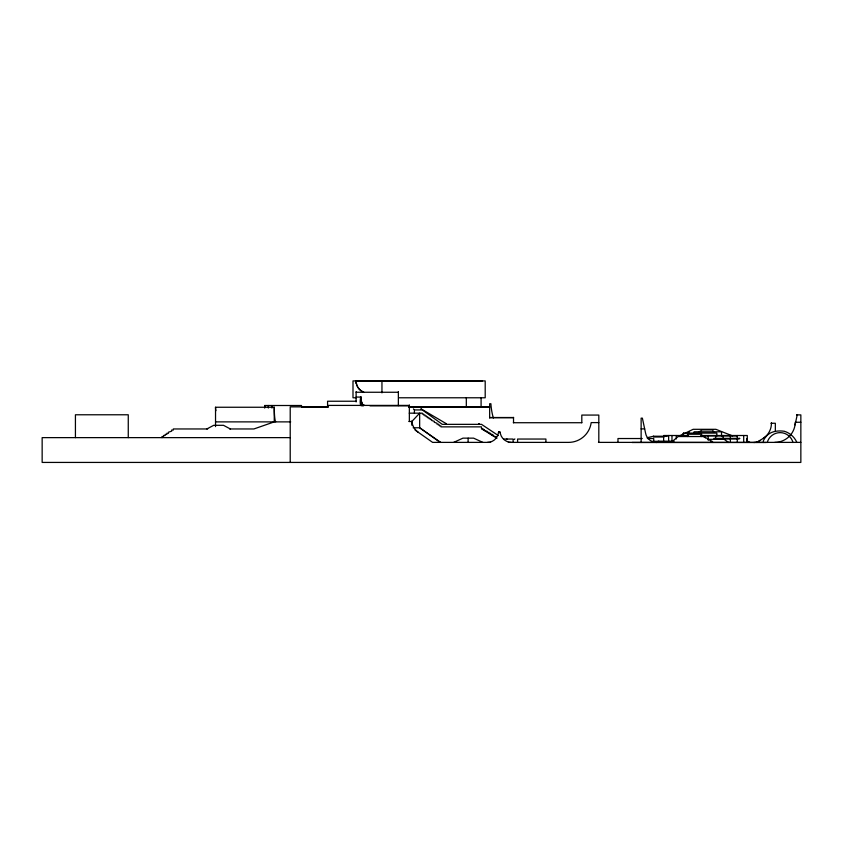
<?xml version="1.0" encoding="UTF-8"?>
<svg xmlns="http://www.w3.org/2000/svg" width="843" height="843" viewBox="0 0 843 843"><rect width="100%" height="100%" fill="white"/><g stroke="black" fill="none" stroke-linecap="round" stroke-linejoin="round"><path stroke-width="1.26" d="M468.055 442.385L468.171 438.149M271.857 407.527L271.952 405.504L271.952 408.023M264.597 407.527L264.723 405.504L301.573 405.504M774.77 442.385A20.506 20.506 0 0 0 795.054 424.893L795.276 422.259L800.85 422.259M363.87 405.409L364.482 405.177M362.553 405.862L363.301 404.946L363.333 405.862M362.132 405.409L362.911 405.409M361.447 405.409L362.153 405.083M360.899 405.409L361.647 405.083M360.498 405.409L361.268 405.083M361.373 405.862C358.275 404.419 362.49 386.4 360.772 404.672M795.054 424.893L797.215 414.904L800.85 414.904L800.85 462.428L42.15 462.428L42.15 437.633L290.213 437.633M479.024 424.261L479.182 423.607M506.769 439.551L506.938 438.908M420.984 409.55L421.163 408.908L446.137 423.597L445.958 424.261M716.845 435.915L716.845 433.102L683.504 433.102L682.482 435.82A4.331 4.331 0 0 0 680.554 436.305A4.341 4.341 0 0 1 683.167 435.852M369.993 405.852L409.35 405.862M763.389 442.491L763.389 440.794A16.259 16.259 0 0 1 766.245 436.347C770.628 431.11 777.941 430.404 784.306 431.247A20.074 20.074 0 0 1 796.856 442.385M514.219 439.551L514.873 438.908M671.06 442.491L678.183 436.537L704.179 436.537L704.179 437.275L705.443 437.275L705.443 438.023L706.708 438.023L707.962 439.509L710.48 440.257L710.48 441.005L711.745 441.005L712.967 442.491M760.175 440.341L758.721 441.258A10.664 10.664 0 0 1 753.758 442.491M698.995 431.985L702.145 429.877L712.504 429.877L713.631 431.89M756.909 442.491L766.245 436.347M206.851 428.961L213.711 425.315L223.49 425.315L230.35 428.961M679.511 435.915L693.136 429.308L715.886 429.308L732.588 435.915M453.682 442.385L462.955 438.149L473.597 438.149L482.86 442.385M356.199 381.226L356.031 380.583L356.115 381.236L482.417 380.91M647.266 437.675L653.599 436.231L667.308 436.231M356.115 392.258L398.36 392.258M356.115 397.074L360.277 397.074M356.115 397.78L352.996 397.78L352.996 380.91L485.199 380.91L485.199 397.78L398.813 397.78M356.115 401.236L327.569 401.236L327.569 406.863M327.569 405.409L409.35 405.409M328.38 406.863L290.213 406.863L290.213 462.428M408.792 406.863L489.657 406.863M215.534 426.6L215.534 407.253L274.26 407.253A14.826 1.707 -90 0 0 275.672 421.879M301.71 407.253L327.98 407.253M408.792 407.211L489.657 407.211M420.794 409.14L421.352 409.14M409.255 413.165L422.322 413.165L422.322 414.071L423.66 414.071L423.66 414.988L424.988 414.988L424.988 415.905L426.316 415.905L426.316 416.811L427.654 416.811L427.654 417.728L428.982 417.728L428.982 418.644L430.309 418.644L430.309 419.551L431.648 419.551L431.648 420.467L434.314 421.384L434.314 422.29L436.969 423.207L436.969 424.124L438.307 424.124L438.307 425.03L439.635 425.03L439.635 425.947L440.963 425.947L440.963 426.864L481.511 426.864L481.511 428.687L496.927 438.276M489.657 417.517L513.524 417.517M489.657 417.675L513.524 417.675M408.918 421.5L411.848 421.5L419.656 413.165L419.656 427.77L440.172 442.385M215.534 421.879L290.719 421.879M598.815 422.596L591.185 422.596A22.803 22.803 0 0 1 568.582 442.385L508.318 442.385M513.324 422.722L581.807 422.722M445.736 423.85L446.358 423.85M478.761 423.85L479.446 423.85M413.154 427.77L419.656 427.77L440.668 442.385M481.511 428.687L482.986 428.687L482.986 429.593L484.462 429.593L484.462 430.51L487.423 431.426L487.423 432.333L488.898 432.333L488.898 433.249L490.373 433.249L490.373 434.166L491.859 434.166L491.859 435.072L493.334 435.072L493.334 435.989L496.285 436.906L496.285 437.812M641.133 428.897L644.663 428.897M207.673 428.961L173.3 428.961L173.3 430.046L171.677 430.046L171.677 431.131L168.442 432.217L168.442 433.302L166.819 433.302L166.819 434.387L165.207 434.387L165.207 435.473L163.584 435.473L163.584 436.548L161.961 436.548L161.961 437.633M229.707 428.961L253.901 428.961L274.26 421.879L274.26 407.253M688.562 435.504L663.631 435.504L663.631 441.237M700.839 435.504L747.288 435.504L747.288 442.385M701.186 435.915L736.814 435.915M653.336 436.516L653.957 436.516M663.968 437.001L653.683 437.001L653.599 436.252M642.24 438.529L617.972 438.529L617.972 442.385M647.35 438.529L653.736 438.529L653.736 442.385M503.534 439.045L513.102 439.045L513.102 442.385M707.698 439.319L724.126 439.319L728.7 442.491M658.183 441.174L674.073 441.174M652.619 441.31L658.952 441.31M490.615 442.385L432.607 442.385L415.03 430.014M598.477 442.385L800.85 442.385M632.081 442.491L766.319 442.491M746.613 440.763L749.88 442.385M498.287 435.546L481.511 424.345L442.29 424.345L422.322 409.93L414.408 409.93L414.408 413.165M413.418 408.908L414.061 409.55M689.026 431.49L689.131 432.101M356.167 382.364C356.578 386.768 359.666 390.741 363.828 392.227A11.728 11.728 0 0 1 356.167 382.364L356.115 380.91L356.115 383.302M360.772 397.527L360.909 399.182A16.354 16.354 0 0 0 363.017 405.135A16.375 16.323 0 0 1 360.92 399.182M775.339 431.247L775.339 423.26L771.429 423.26L771.377 424.724A17.745 17.745 0 0 1 763.442 438.191M746.803 438.476L746.803 441.079M743.695 435.504L743.695 442.385M737.288 435.504L737.288 442.385M730.375 435.504L730.375 442.385M723.115 435.504L723.115 438.94M721.524 435.915L721.524 431.795L694.063 431.795L694.063 433.102M715.665 435.504L715.665 438.94M708.204 435.504L708.204 440.088M701.661 436.537L701.661 434.24L687.509 434.24L687.509 436.537M676.276 435.504L676.276 438.94M671.976 435.504L671.976 441.237M668.636 435.504L668.636 441.237M641.133 442.491L641.133 418.149L642.377 418.149L645.485 432.722A11.423 11.423 0 0 0 656.781 442.491M598.815 442.385L598.815 415.072L581.807 415.072L581.807 422.786M545.906 442.385L545.906 439.045L517.591 439.045L517.591 442.385M513.524 417.38L513.524 422.764M489.657 417.991L489.657 403.744L490.9 403.744A65.585 65.585 0 0 0 493.355 418.023M481.09 397.78L481.09 406.969M466.316 397.78L466.316 406.969M411.848 425.262L411.848 421.5L412.006 422.554A15.206 15.206 0 0 0 418.212 432.248M409.35 404.967L409.35 421.5M398.36 391.605L398.36 405.641M381.953 380.583L381.953 392.88M356.115 391.605L356.115 401.921M268.337 405.504L268.337 408.023M264.723 405.504L264.723 408.023M128.262 437.633L128.262 414.777L75.427 414.777L75.427 437.633M683.504 433.102A12.118 12.118 0 0 1 682.588 435.631M767.235 442.522A13.34 13.34 0 0 1 793.01 442.522M487.475 442.385A10.98 10.98 0 0 0 498.234 433.597L498.814 431.795L499.709 432.691L500.015 431.943L498.382 432.364L500.12 432.248L500.363 433.608A11.391 11.391 0 0 0 511.448 442.385M215.924 410.689A14.868 14.868 0 0 1 215.502 407.253M796.93 414.851L797.499 414.956L796.93 414.851M411.479 421.395L412.174 421.69L411.521 421.31M771.176 423.186L771.693 423.334L771.176 423.186M739.69 438.381L739.048 439.024L714.59 439.034L713.937 438.381L739.701 438.371"/></g></svg>
